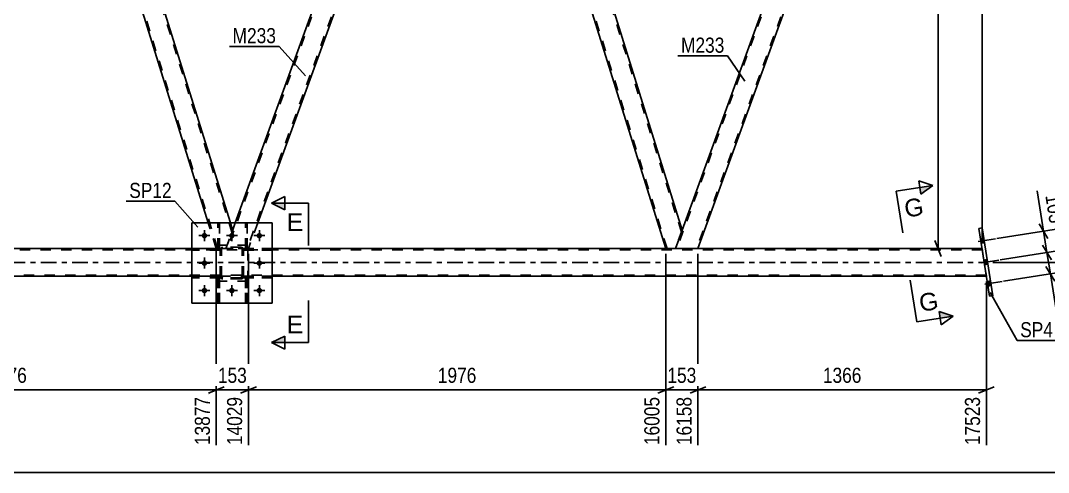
# Model space of a CAD drawing. Header units: millimetres. Extents: x 0 to 841, y 0 to 594.
# Drawn here: x 546 to 740.7, y 277.9 to 363.5 of the extents above; entities that cross this region are included whole.
import ezdxf

# ---------------------------------------------------------------- set-up
doc = ezdxf.new("R2010")
doc.units = ezdxf.units.MM
doc.linetypes.add('DXK_LINE_DOT2', pattern=[3.9198, 1.9599, -1.9599])
doc.linetypes.add('DXK_LINE_DOT3', pattern=[5.9187, 2.979, -0.9799, 0.9799, -0.9799])
doc.styles.add('Arial', font='ARIAL.TTF', dxfattribs={"height": 0.2})
doc.styles.add('Arial Narrow', font='ARIALN.TTF', dxfattribs={"height": 0.2})

# ---------------------------------------------------------------- blocks, each defined once
blk = doc.blocks.new('Part-247305070-2891 - 2862')
at = {"color": 7, "linetype": 'DXK_LINE_DOT2'}
for p, q in [((583.85, 320.04), (583.88, 320.22)), ((583.88, 320.22), (583.85, 320.04)), ((583.85, 315), (583.85, 320.04)), ((584.09, 320.04), (584.11, 320.13)), ((584.09, 315), (584.09, 320.04)), ((584.11, 320.13), (584.16, 320.21)), ((584.14, 320.48), (584.33, 320.52)), ((584.33, 320.52), (584.14, 320.48)), ((584.16, 320.21), (584.24, 320.26)), ((584.24, 320.26), (584.33, 320.28)), ((587.77, 320.52), (584.33, 320.52)), ((584.33, 320.28), (587.77, 320.28)), ((587.77, 320.52), (587.95, 320.48)), ((587.95, 320.48), (587.77, 320.52)), ((587.77, 320.28), (587.86, 320.26)), ((587.86, 320.26), (587.94, 320.21)), ((587.94, 320.21), (587.99, 320.13)), ((587.99, 320.13), (588.01, 320.04)), ((588.01, 315), (588.01, 320.04)), ((588.21, 320.22), (588.25, 320.04)), ((588.25, 320.04), (588.21, 320.22)), ((588.25, 315), (588.25, 320.04)), ((583.88, 314.82), (583.85, 315)), ((583.85, 315), (583.88, 314.82)), ((584.11, 314.91), (584.09, 315)), ((584.16, 314.83), (584.11, 314.91)), ((584.33, 314.52), (584.14, 314.56)), ((584.14, 314.56), (584.33, 314.52)), ((584.24, 314.78), (584.16, 314.83)), ((584.33, 314.76), (584.24, 314.78)), ((587.77, 314.76), (584.33, 314.76)), ((587.77, 314.52), (584.33, 314.52)), ((587.86, 314.78), (587.77, 314.76)), ((587.95, 314.56), (587.77, 314.52)), ((587.77, 314.52), (587.95, 314.56)), ((587.94, 314.83), (587.86, 314.78)), ((587.99, 314.91), (587.94, 314.83)), ((588.01, 315), (587.99, 314.91)), ((588.25, 315), (588.21, 314.82)), ((588.21, 314.82), (588.25, 315))]:
    blk.add_line(p, q, dxfattribs=at)
at = {"color": 7, "linetype": 'DXK_LINE_DOT3'}
blk.add_line((586.05, 317.52), (586.05, 317.52), dxfattribs=at)
at = {"color": 7, "linetype": 'DXK_LINE_DOT2'}
for centre, start, end in [((584.33, 320.04), 112.5, 157.5), ((584.33, 320.04), 112.5, 157.5), ((587.77, 320.04), 22.5, 67.5), ((587.77, 320.04), 22.5, 67.5), ((584.33, 315), 202.5, 247.5), ((584.33, 315), 202.5, 247.5), ((587.77, 315), 292.5, 337.5), ((587.77, 315), 292.5, 337.5)]:
    blk.add_arc(centre, 0.48, start, end, dxfattribs=at)
blk = doc.blocks.new('Part-247305070-2892 - 2862')
at = {"color": 7, "linetype": 'DXK_LINE_DOT2'}
for p, q in [((589.05, 320.92), (583.05, 320.92)), ((583.05, 314.12), (583.05, 320.92)), ((589.05, 314.12), (589.05, 320.92)), ((589.05, 314.12), (583.05, 314.12))]:
    blk.add_line(p, q, dxfattribs=at)
blk = doc.blocks.new('Part-247305070-2893 - 2862')
at = {"color": 7, "linetype": 'DXK_LINE_DOT2'}
for p, q in [((589.05, 320.92), (583.05, 320.92)), ((583.05, 314.12), (583.05, 320.92)), ((589.05, 314.12), (589.05, 320.92)), ((589.05, 314.12), (583.05, 314.12))]:
    blk.add_line(p, q, dxfattribs=at)
blk = doc.blocks.new('Part-247305070-2894 - 2862')
at = {"color": 7, "linetype": 'DXK_LINE_DOT2'}
for p, q in [((583.85, 320.04), (583.88, 320.22)), ((583.88, 320.22), (583.85, 320.04)), ((583.85, 315), (583.85, 320.04)), ((584.09, 320.04), (584.11, 320.13)), ((584.09, 315), (584.09, 320.04)), ((584.11, 320.13), (584.16, 320.21)), ((584.14, 320.48), (584.33, 320.52)), ((584.33, 320.52), (584.14, 320.48)), ((584.16, 320.21), (584.24, 320.26)), ((584.24, 320.26), (584.33, 320.28)), ((587.77, 320.52), (584.33, 320.52)), ((584.33, 320.28), (587.77, 320.28)), ((587.77, 320.52), (587.95, 320.48)), ((587.95, 320.48), (587.77, 320.52)), ((587.77, 320.28), (587.86, 320.26)), ((587.86, 320.26), (587.94, 320.21)), ((587.94, 320.21), (587.99, 320.13)), ((587.99, 320.13), (588.01, 320.04)), ((588.01, 315), (588.01, 320.04)), ((588.21, 320.22), (588.25, 320.04)), ((588.25, 320.04), (588.21, 320.22)), ((588.25, 315), (588.25, 320.04)), ((583.88, 314.82), (583.85, 315)), ((583.85, 315), (583.88, 314.82)), ((584.11, 314.91), (584.09, 315)), ((584.16, 314.83), (584.11, 314.91)), ((584.33, 314.52), (584.14, 314.56)), ((584.14, 314.56), (584.33, 314.52)), ((584.24, 314.78), (584.16, 314.83)), ((584.33, 314.76), (584.24, 314.78)), ((587.77, 314.76), (584.33, 314.76)), ((587.77, 314.52), (584.33, 314.52)), ((587.86, 314.78), (587.77, 314.76)), ((587.95, 314.56), (587.77, 314.52)), ((587.77, 314.52), (587.95, 314.56)), ((587.94, 314.83), (587.86, 314.78)), ((587.99, 314.91), (587.94, 314.83)), ((588.01, 315), (587.99, 314.91)), ((588.25, 315), (588.21, 314.82)), ((588.21, 314.82), (588.25, 315))]:
    blk.add_line(p, q, dxfattribs=at)
at = {"color": 7, "linetype": 'DXK_LINE_DOT3'}
blk.add_line((586.05, 317.52), (586.05, 317.52), dxfattribs=at)
at = {"color": 7, "linetype": 'DXK_LINE_DOT2'}
for centre, start, end in [((584.33, 320.04), 112.5, 157.5), ((584.33, 320.04), 112.5, 157.5), ((587.77, 320.04), 22.5, 67.5), ((587.77, 320.04), 22.5, 67.5), ((584.33, 315), 202.5, 247.5), ((584.33, 315), 202.5, 247.5), ((587.77, 315), 292.5, 337.5), ((587.77, 315), 292.5, 337.5)]:
    blk.add_arc(centre, 0.48, start, end, dxfattribs=at)
blk = doc.blocks.new('Part-247305070-2916 - 2862')
at = {"color": 7, "linetype": 'DXK_LINE_DOT2'}
for p, q in [((583.85, 315.08), (578.45, 315.08)), ((578.45, 315.08), (578.45, 314.76)), ((583.85, 314.76), (578.45, 314.76)), ((583.25, 314.76), (583.25, 315.08)), ((583.85, 314.76), (583.85, 315.08))]:
    blk.add_line(p, q, dxfattribs=at)
blk = doc.blocks.new('Bolt-247305070-2983 - 2862')
at = {"linetype": 'Continuous'}
for points in [[(728.59, 321.37), (728.46, 322.24), (727.83, 322.14), (727.96, 321.27)], [(728.59, 321.37), (728.46, 322.24), (727.83, 322.14), (727.96, 321.27)], [(728.59, 321.37), (728.46, 322.24), (727.83, 322.14), (727.96, 321.27)], [(729.23, 317.32), (729.09, 318.19), (728.46, 318.09), (728.6, 317.22)], [(729.23, 317.32), (729.09, 318.19), (728.46, 318.09), (728.6, 317.22)], [(729.87, 313.27), (729.73, 314.14), (729.1, 314.04), (729.23, 313.17)], [(729.87, 313.27), (729.73, 314.14), (729.1, 314.04), (729.23, 313.17)], [(729.87, 313.27), (729.73, 314.14), (729.1, 314.04), (729.23, 313.17)]]:
    blk.add_hatch(color=1, dxfattribs=at).paths.add_polyline_path(points)
at = {"color": 1, "linetype": 'Continuous'}
for p, q in [((727.38, 321.62), (730.66, 322.14)), ((727.38, 321.62), (730.66, 322.14)), ((727.38, 321.62), (730.66, 322.14)), ((727.83, 322.14), (728.46, 322.24)), ((727.83, 322.14), (728.46, 322.24)), ((727.83, 322.14), (728.46, 322.24)), ((727.96, 321.27), (728.59, 321.37)), ((727.96, 321.27), (728.59, 321.37)), ((727.96, 321.27), (728.59, 321.37)), ((728.02, 317.57), (731.3, 318.09)), ((728.02, 317.57), (731.3, 318.09)), ((728.46, 318.09), (729.09, 318.19)), ((728.46, 318.09), (729.09, 318.19)), ((728.6, 317.22), (729.23, 317.32)), ((728.6, 317.22), (729.23, 317.32)), ((728.65, 313.52), (731.93, 314.04)), ((728.65, 313.52), (731.93, 314.04)), ((728.65, 313.52), (731.93, 314.04)), ((729.1, 314.04), (729.73, 314.14)), ((729.1, 314.04), (729.73, 314.14)), ((729.1, 314.04), (729.73, 314.14)), ((729.23, 313.17), (729.87, 313.27)), ((729.23, 313.17), (729.87, 313.27)), ((729.23, 313.17), (729.87, 313.27))]:
    blk.add_line(p, q, dxfattribs=at)
blk = doc.blocks.new('Part-247305070-2919 - 2862')
at = {"color": 7, "linetype": 'DXK_LINE_DOT2'}
for p, q in [((583.4, 320.28), (583.4, 325.12)), ((583.4, 325.12), (583.72, 325.12)), ((583.72, 325.12), (583.72, 320.28)), ((583.4, 320.88), (583.72, 320.88)), ((583.72, 320.28), (583.4, 320.28))]:
    blk.add_line(p, q, dxfattribs=at)
blk = doc.blocks.new('Part-247305070-2922 - 2862')
at = {"color": 7, "linetype": 'DXK_LINE_DOT2'}
for p, q in [((588.6, 320.28), (588.6, 325.12)), ((588.6, 325.12), (588.92, 325.12)), ((588.92, 325.12), (588.92, 320.28)), ((588.6, 320.88), (588.92, 320.88)), ((588.92, 320.28), (588.6, 320.28))]:
    blk.add_line(p, q, dxfattribs=at)
blk = doc.blocks.new('Part-247305070-2925 - 2862')
at = {"color": 7, "linetype": 'DXK_LINE_DOT2'}
for p, q in [((583.4, 309.92), (583.4, 314.76)), ((583.4, 314.76), (583.72, 314.76)), ((583.4, 314.16), (583.72, 314.16)), ((583.72, 314.76), (583.72, 309.92)), ((583.72, 309.92), (583.4, 309.92))]:
    blk.add_line(p, q, dxfattribs=at)
blk = doc.blocks.new('Part-247305070-2928 - 2862')
at = {"color": 7, "linetype": 'DXK_LINE_DOT2'}
for p, q in [((588.6, 309.92), (588.6, 314.76)), ((588.6, 314.76), (588.92, 314.76)), ((588.6, 314.16), (588.92, 314.16)), ((588.92, 314.76), (588.92, 309.92)), ((588.92, 309.92), (588.6, 309.92))]:
    blk.add_line(p, q, dxfattribs=at)
blk = doc.blocks.new('Bolt-247305070-2988 - 2862')
at = {"linetype": 'Continuous'}
for points in [[(581.37, 322.72, -1), (580.33, 322.72, -1)], [(586.57, 322.72, -1), (585.53, 322.72, -1)], [(591.77, 322.72, -1), (590.73, 322.72, -1)], [(581.37, 317.52, -1), (580.33, 317.52, -1)], [(591.77, 317.52, -1), (590.73, 317.52, -1)], [(581.37, 312.32, -1), (580.33, 312.32, -1)], [(586.57, 312.32, -1), (585.53, 312.32, -1)], [(591.77, 312.32, -1), (590.73, 312.32, -1)]]:
    blk.add_hatch(color=1, dxfattribs=at).paths.add_polyline_path(points)
at = {"color": 1, "linetype": 'Continuous'}
for p, q in [((580.85, 323.76), (580.85, 321.68)), ((586.05, 323.76), (586.05, 321.68)), ((591.25, 323.76), (591.25, 321.68)), ((581.89, 322.72), (579.81, 322.72)), ((587.09, 322.72), (585.01, 322.72)), ((592.29, 322.72), (590.21, 322.72)), ((581.89, 317.52), (579.81, 317.52)), ((580.85, 318.56), (580.85, 316.48)), ((592.29, 317.52), (590.21, 317.52)), ((591.25, 318.56), (591.25, 316.48)), ((581.89, 312.32), (579.81, 312.32)), ((580.85, 313.36), (580.85, 311.28)), ((587.09, 312.32), (585.01, 312.32)), ((586.05, 313.36), (586.05, 311.28)), ((592.29, 312.32), (590.21, 312.32)), ((591.25, 313.36), (591.25, 311.28))]:
    blk.add_line(p, q, dxfattribs=at)
blk = doc.blocks.new('Bolt-247305070-2989 - 2862')
at = {"color": 1, "linetype": 'Continuous'}
for p, q in [((580.85, 323.76), (580.85, 323.07)), ((586.05, 323.76), (586.05, 323.07)), ((591.25, 323.76), (591.25, 323.07)), ((579.81, 322.72), (580.5, 322.72)), ((580.85, 321.68), (580.85, 322.37)), ((581.89, 322.72), (581.19, 322.72)), ((585.01, 322.72), (585.7, 322.72)), ((586.05, 321.68), (586.05, 322.37)), ((587.09, 322.72), (586.39, 322.72)), ((590.21, 322.72), (590.9, 322.72)), ((591.25, 321.68), (591.25, 322.37)), ((592.29, 322.72), (591.59, 322.72)), ((579.81, 317.52), (580.5, 317.52)), ((580.85, 318.56), (580.85, 317.87)), ((581.89, 317.52), (581.19, 317.52)), ((590.21, 317.52), (590.9, 317.52)), ((591.25, 318.56), (591.25, 317.87)), ((592.29, 317.52), (591.59, 317.52)), ((580.85, 316.48), (580.85, 317.17)), ((591.25, 316.48), (591.25, 317.17)), ((579.81, 312.32), (580.5, 312.32)), ((580.85, 313.36), (580.85, 312.67)), ((580.85, 311.28), (580.85, 311.97)), ((581.89, 312.32), (581.19, 312.32)), ((585.01, 312.32), (585.7, 312.32)), ((586.05, 313.36), (586.05, 312.67)), ((586.05, 311.28), (586.05, 311.97)), ((587.09, 312.32), (586.39, 312.32)), ((590.21, 312.32), (590.9, 312.32)), ((591.25, 313.36), (591.25, 312.67)), ((591.25, 311.28), (591.25, 311.97)), ((592.29, 312.32), (591.59, 312.32))]:
    blk.add_line(p, q, dxfattribs=at)
blk = doc.blocks.new('Part-247305070-3012 - 2862')
at = {"color": 7, "linetype": 'DXK_LINE_DOT2'}
for p, q in [((583.72, 314.76), (583.4, 314.76)), ((583.4, 314.76), (583.4, 309.92)), ((583.4, 314.16), (583.72, 314.16)), ((583.72, 309.92), (583.72, 314.76)), ((583.4, 309.92), (583.72, 309.92))]:
    blk.add_line(p, q, dxfattribs=at)
blk = doc.blocks.new('Part-247305070-3015 - 2862')
at = {"color": 2, "linetype": 'Continuous'}
for p, q in [((588.6, 325.12), (588.6, 325.12)), ((588.92, 325.12), (588.6, 325.12)), ((588.92, 325.12), (588.92, 325.12))]:
    blk.add_line(p, q, dxfattribs=at)
at = {"color": 7, "linetype": 'DXK_LINE_DOT2'}
for p, q in [((588.6, 320.28), (588.6, 325.12)), ((588.92, 320.28), (588.92, 325.12)), ((588.6, 320.88), (588.92, 320.88)), ((588.92, 320.28), (588.6, 320.28))]:
    blk.add_line(p, q, dxfattribs=at)
blk = doc.blocks.new('Part-247305070-3018 - 2862')
at = {"color": 2, "linetype": 'Continuous'}
for p, q in [((583.4, 325.12), (583.4, 325.12)), ((583.72, 325.12), (583.4, 325.12)), ((583.72, 325.12), (583.72, 325.12))]:
    blk.add_line(p, q, dxfattribs=at)
at = {"color": 7, "linetype": 'DXK_LINE_DOT2'}
for p, q in [((583.4, 320.28), (583.4, 325.12)), ((583.72, 320.28), (583.72, 325.12)), ((583.4, 320.88), (583.72, 320.88)), ((583.72, 320.28), (583.4, 320.28))]:
    blk.add_line(p, q, dxfattribs=at)
blk = doc.blocks.new('Part-247305070-3019 - 2862')
at = {"color": 7, "linetype": 'DXK_LINE_DOT2'}
for p, q in [((583.85, 315.08), (578.45, 315.08)), ((578.45, 314.76), (578.45, 315.08)), ((583.85, 314.76), (578.45, 314.76)), ((583.25, 314.76), (583.25, 315.08)), ((583.85, 315.08), (583.85, 314.76))]:
    blk.add_line(p, q, dxfattribs=at)
blk = doc.blocks.new('Part-247305070-3020 - 2862')
at = {"color": 7, "linetype": 'DXK_LINE_DOT2'}
for p, q in [((583.85, 320.28), (578.45, 320.28)), ((578.45, 319.96), (578.45, 320.28)), ((583.85, 319.96), (578.45, 319.96)), ((583.25, 319.96), (583.25, 320.28)), ((583.85, 320.28), (583.85, 319.96))]:
    blk.add_line(p, q, dxfattribs=at)
blk = doc.blocks.new('Part-247305070-3021 - 2862')
at = {"color": 7, "linetype": 'DXK_LINE_DOT2'}
for p, q in [((588.25, 314.76), (588.25, 315.08)), ((588.25, 315.08), (593.65, 315.08)), ((593.65, 314.76), (588.25, 314.76)), ((588.85, 314.76), (588.85, 315.08)), ((593.65, 315.08), (593.65, 314.76))]:
    blk.add_line(p, q, dxfattribs=at)
blk = doc.blocks.new('Part-247305070-3022 - 2862')
at = {"color": 7, "linetype": 'DXK_LINE_DOT2'}
for p, q in [((588.25, 319.96), (588.25, 320.28)), ((588.25, 320.28), (593.65, 320.28)), ((593.65, 319.96), (588.25, 319.96)), ((588.85, 319.96), (588.85, 320.28)), ((593.65, 320.28), (593.65, 319.96))]:
    blk.add_line(p, q, dxfattribs=at)
blk = doc.blocks.new('Part-247305070-3027 - 2862')
at = {"color": 2, "linetype": 'Continuous'}
for p, q in [((593.65, 325.12), (578.45, 325.12)), ((578.45, 325.12), (578.45, 309.92)), ((593.65, 325.12), (593.65, 309.92)), ((593.65, 309.92), (578.45, 309.92))]:
    blk.add_line(p, q, dxfattribs=at)
blk = doc.blocks.new('Part-247305070-3028 - 2862')
at = {"color": 7, "linetype": 'DXK_LINE_DOT2'}
for p, q in [((578.45, 325.12), (593.65, 325.12)), ((578.45, 325.12), (578.45, 309.92)), ((593.65, 325.12), (593.65, 309.92)), ((578.45, 309.92), (593.65, 309.92))]:
    blk.add_line(p, q, dxfattribs=at)
blk = doc.blocks.new('Part-247305070-3043 - 2862')
at = {"color": 7, "linetype": 'DXK_LINE_DOT2'}
for p, q in [((728.15, 320.06), (64.53, 320.06)), ((593.65, 320.3), (578.45, 320.3)), ((728.12, 320.3), (728.94, 315.02)), ((728.91, 315.26), (64.53, 315.26)), ((593.65, 315.02), (578.45, 315.02))]:
    blk.add_line(p, q, dxfattribs=at)
at = {"color": 2, "linetype": 'Continuous'}
for p, q in [((578.45, 320.3), (338.23, 320.3)), ((728.12, 320.3), (593.65, 320.3)), ((578.45, 315.02), (338.23, 315.02)), ((728.94, 315.02), (593.65, 315.02))]:
    blk.add_line(p, q, dxfattribs=at)
at = {"color": 7, "linetype": 'DXK_LINE_DOT3'}
blk.add_line((64.53, 317.66), (728.53, 317.66), dxfattribs=at)
blk = doc.blocks.new('Part-247305070-3157 - 2862')
at = {"color": 7, "linetype": 'DXK_LINE_DOT2'}
for p, q in [((583.85, 320.28), (578.45, 320.28)), ((578.45, 320.28), (578.45, 319.96)), ((583.85, 319.96), (578.45, 319.96)), ((583.25, 319.96), (583.25, 320.28)), ((583.85, 319.96), (583.85, 320.28))]:
    blk.add_line(p, q, dxfattribs=at)
blk = doc.blocks.new('Part-247305070-3072 - 2862')
at = {"color": 2, "linetype": 'Continuous'}
for p, q in [((728.15, 324.18), (727.52, 324.08)), ((729.54, 311.23), (727.52, 324.08)), ((730.17, 311.33), (728.15, 324.18)), ((729.54, 311.23), (730.17, 311.33))]:
    blk.add_line(p, q, dxfattribs=at)
blk = doc.blocks.new('Part-247305070-3084 - 2862')
at = {"color": 7, "linetype": 'DXK_LINE_DOT2'}
for p, q in [((629.31, 441.52), (585.19, 320.3)), ((633.05, 441.52), (588.93, 320.3)), ((633.31, 441.52), (631.76, 437.26)), ((586.69, 325.12), (584.93, 320.3)), ((590.94, 325.12), (589.19, 320.3)), ((589.19, 320.3), (584.93, 320.3))]:
    blk.add_line(p, q, dxfattribs=at)
at = {"color": 2, "linetype": 'Continuous'}
for p, q in [((629.05, 441.52), (586.69, 325.12)), ((629.05, 441.52), (633.31, 441.52)), ((631.76, 437.26), (590.94, 325.12))]:
    blk.add_line(p, q, dxfattribs=at)
blk = doc.blocks.new('Part-247305070-3089 - 2862')
at = {"color": 2, "linetype": 'Continuous'}
for p, q in [((633.31, 441.52), (631.76, 437.26)), ((634.63, 441.52), (633.31, 441.52)), ((671.33, 323.77), (634.63, 441.52)), ((631.76, 437.26), (668.22, 320.3)), ((671.33, 323.77), (671.06, 323.02)), ((671.06, 323.02), (670.07, 320.3))]:
    blk.add_line(p, q, dxfattribs=at)
at = {"color": 7, "linetype": 'DXK_LINE_DOT2'}
for p, q in [((671.19, 323.39), (634.38, 441.52)), ((668.47, 320.3), (631.9, 437.64)), ((671.31, 323.71), (671.06, 323.02)), ((670.07, 320.3), (668.22, 320.3))]:
    blk.add_line(p, q, dxfattribs=at)
blk = doc.blocks.new('Part-247305070-3094 - 2862')
at = {"color": 7, "linetype": 'DXK_LINE_DOT2'}
for p, q in [((714.44, 441.52), (670.32, 320.3)), ((718.19, 441.52), (674.07, 320.3)), ((671.33, 323.77), (670.07, 320.3)), ((674.32, 320.3), (670.07, 320.3))]:
    blk.add_line(p, q, dxfattribs=at)
at = {"color": 2, "linetype": 'Continuous'}
for p, q in [((714.19, 441.52), (671.33, 323.77)), ((718.44, 441.52), (674.32, 320.3)), ((714.19, 441.52), (718.44, 441.52))]:
    blk.add_line(p, q, dxfattribs=at)
blk = doc.blocks.new('Part-247305070-3147 - 2862')
at = {"color": 7, "linetype": 'DXK_LINE_DOT2'}
for p, q in [((544.17, 441.52), (500.05, 320.3)), ((547.92, 441.52), (503.8, 320.3)), ((548.17, 441.52), (546.63, 437.26)), ((501.06, 323.77), (499.8, 320.3)), ((504.05, 320.3), (499.8, 320.3))]:
    blk.add_line(p, q, dxfattribs=at)
at = {"color": 2, "linetype": 'Continuous'}
for p, q in [((543.92, 441.52), (501.06, 323.77)), ((543.92, 441.52), (548.17, 441.52)), ((546.63, 437.26), (504.05, 320.3))]:
    blk.add_line(p, q, dxfattribs=at)
blk = doc.blocks.new('Part-247305070-3152 - 2862')
at = {"color": 2, "linetype": 'Continuous'}
for p, q in [((548.17, 441.52), (546.63, 437.26)), ((549.49, 441.52), (548.17, 441.52)), ((585.77, 325.12), (549.49, 441.52)), ((581.58, 325.12), (546.63, 437.26))]:
    blk.add_line(p, q, dxfattribs=at)
at = {"color": 7, "linetype": 'DXK_LINE_DOT2'}
for p, q in [((586.06, 323.39), (549.24, 441.52)), ((583.34, 320.3), (546.76, 437.64)), ((583.09, 320.3), (581.58, 325.12)), ((586.19, 323.77), (585.77, 325.12)), ((584.93, 320.3), (586.19, 323.77)), ((583.09, 320.3), (584.93, 320.3))]:
    blk.add_line(p, q, dxfattribs=at)
blk = doc.blocks.new('Part-247305070-3158 - 2862')
at = {"color": 7, "linetype": 'DXK_LINE_DOT2'}
for p, q in [((593.65, 315.08), (588.25, 315.08)), ((588.25, 315.08), (588.25, 314.76)), ((588.25, 314.76), (593.65, 314.76)), ((588.85, 314.76), (588.85, 315.08)), ((593.65, 314.76), (593.65, 315.08))]:
    blk.add_line(p, q, dxfattribs=at)
blk = doc.blocks.new('Part-247305070-3159 - 2862')
at = {"color": 7, "linetype": 'DXK_LINE_DOT2'}
for p, q in [((593.65, 320.28), (588.25, 320.28)), ((588.25, 320.28), (588.25, 319.96)), ((588.25, 319.96), (593.65, 319.96)), ((588.85, 319.96), (588.85, 320.28)), ((593.65, 319.96), (593.65, 320.28))]:
    blk.add_line(p, q, dxfattribs=at)
blk = doc.blocks.new('Part-247305070-3162 - 2862')
at = {"color": 7, "linetype": 'DXK_LINE_DOT2'}
for p, q in [((588.92, 314.76), (588.6, 314.76)), ((588.6, 314.76), (588.6, 309.92)), ((588.6, 314.16), (588.92, 314.16)), ((588.92, 309.92), (588.92, 314.76)), ((588.6, 309.92), (588.92, 309.92))]:
    blk.add_line(p, q, dxfattribs=at)
blk = doc.blocks.new('StraightDimension-247305070-40119 - 2862')
at = {"color": 7, "linetype": 'Continuous'}
for p, q in [((504.05, 319.3), (504.05, 283.05)), ((583.09, 319.3), (583.09, 283.05)), ((505.55, 294.09), (502.55, 292.89)), ((581.59, 292.89), (584.59, 294.09)), ((504.05, 293.49), (583.09, 293.49))]:
    blk.add_line(p, q, dxfattribs=at)
at = {"color": 0}
blk.add_wipeout([(547.83, 294.24), (547.83, 298.44), (539.31, 298.44), (539.31, 294.24)], dxfattribs=at)
at = {"color": 0, "linetype": 'Continuous'}
blk.add_wipeout([(582.49, 292.79), (578.29, 292.79), (578.29, 282.45), (582.49, 282.45)], dxfattribs=at)
at = {"color": 3, "style": 'Arial Narrow'}
blk.add_text('1976', height=2.863, dxfattribs=at).set_placement((539.91, 294.84))
at = {"color": 3, "linetype": 'Continuous', "style": 'Arial Narrow'}
blk.add_text('13877', height=2.863, rotation=90.0002, dxfattribs=at).set_placement((581.89, 283.05))
blk = doc.blocks.new('StraightDimension-247305070-40514 - 2862')
at = {"color": 7, "linetype": 'Continuous'}
for p, q in [((731.53, 318.13), (743.24, 319.96)), ((739.6, 320.91), (741.25, 318.13)), ((740.42, 319.52), (741.06, 315.47)), ((732.17, 314.08), (743.88, 315.91)), ((741.89, 314.08), (740.23, 316.86))]:
    blk.add_line(p, q, dxfattribs=at)
at = {"color": 0}
blk.add_wipeout([(742.92, 308.47), (747.07, 309.12), (746.03, 315.72), (741.88, 315.07)], dxfattribs=at)
at = {"color": 7, "linetype": 'Continuous'}
blk.add_line((741.06, 315.47), (742.26, 307.83), dxfattribs=at)
blk.add_line((741.06, 315.47), (742.26, 307.83), dxfattribs=at)
at = {"color": 3, "style": 'Arial Narrow'}
blk.add_text('103', height=2.863, rotation=-81.0735, dxfattribs=at).set_placement((742.57, 314.57))
blk = doc.blocks.new('StraightDimension-247305070-3202 - 2862')
at = {"color": 7, "linetype": 'Continuous'}
blk.add_line((53.67, 277.87), (779.92, 277.87), dxfattribs=at)
blk = doc.blocks.new('StraightDimension-247305070-4208 - 2862')
at = {"color": 7, "linetype": 'Continuous'}
for p, q in [((720.39, 440.02), (719.19, 443.02)), ((715.19, 441.52), (722.19, 441.52)), ((719.79, 320.3), (719.79, 441.52)), ((719.19, 321.8), (720.39, 318.8)), ((671.07, 320.3), (722.19, 320.3))]:
    blk.add_line(p, q, dxfattribs=at)
at = {"color": 0}
blk.add_wipeout([(719.04, 385.16), (714.84, 385.16), (714.84, 376.65), (719.04, 376.65)], dxfattribs=at)
at = {"color": 3, "style": 'Arial Narrow'}
blk.add_text('3031', height=2.863, rotation=90.0002, dxfattribs=at).set_placement((718.44, 377.25))
blk = doc.blocks.new('StraightDimension-247305070-4255 - 2862')
at = {"color": 7, "linetype": 'Continuous'}
for p, q in [((798.08, 442.02), (796.88, 445.02)), ((780.92, 443.52), (799.88, 443.52)), ((797.48, 317.66), (797.48, 443.52)), ((730.18, 317.66), (799.88, 317.66)), ((796.88, 319.16), (798.08, 316.16))]:
    blk.add_line(p, q, dxfattribs=at)
at = {"color": 0}
blk.add_wipeout([(796.73, 384.84), (792.53, 384.84), (792.53, 376.33), (796.73, 376.33)], dxfattribs=at)
at = {"color": 3, "style": 'Arial Narrow'}
blk.add_text('3147', height=2.863, rotation=90.0002, dxfattribs=at).set_placement((796.13, 376.93))
blk = doc.blocks.new('StraightDimension-247305070-14807 - 2862')
at = {"color": 7, "linetype": 'Continuous'}
for p, q in [((779.28, 440.52), (779.28, 376.31)), ((728.12, 321.3), (728.12, 381.56)), ((729.62, 379.31), (726.62, 378.11)), ((728.12, 378.71), (779.28, 378.71)), ((777.78, 378.11), (780.78, 379.31))]:
    blk.add_line(p, q, dxfattribs=at)
at = {"color": 0}
blk.add_wipeout([(757.95, 379.46), (757.95, 383.66), (749.44, 383.66), (749.44, 379.46)], dxfattribs=at)
at = {"color": 3, "style": 'Arial Narrow'}
blk.add_text('1431', height=2.863, dxfattribs=at).set_placement((750.04, 380.06))
blk = doc.blocks.new('StraightDimension-247305070-40115 - 2862')
at = {"color": 7, "linetype": 'Continuous'}
for p, q in [((674.32, 319.3), (674.32, 283.05)), ((728.94, 314.02), (728.94, 283.05)), ((675.82, 294.09), (672.82, 292.89)), ((727.44, 292.89), (730.44, 294.09)), ((674.32, 293.49), (728.94, 293.49))]:
    blk.add_line(p, q, dxfattribs=at)
at = {"color": 0}
blk.add_wipeout([(705.89, 294.24), (705.89, 298.44), (697.38, 298.44), (697.38, 294.24)], dxfattribs=at)
at = {"color": 0, "linetype": 'Continuous'}
blk.add_wipeout([(728.34, 292.79), (724.14, 292.79), (724.14, 282.45), (728.34, 282.45)], dxfattribs=at)
at = {"color": 3, "style": 'Arial Narrow'}
blk.add_text('1366', height=2.863, dxfattribs=at).set_placement((697.98, 294.84))
at = {"color": 3, "linetype": 'Continuous', "style": 'Arial Narrow'}
blk.add_text('17523', height=2.863, rotation=90.0002, dxfattribs=at).set_placement((727.74, 283.05))
blk = doc.blocks.new('StraightDimension-247305070-40116 - 2862')
at = {"color": 7, "linetype": 'Continuous'}
for p, q in [((668.22, 319.3), (668.22, 283.05)), ((674.32, 319.3), (674.32, 283.05)), ((666.72, 292.89), (669.72, 294.09)), ((675.82, 294.09), (672.82, 292.89)), ((668.22, 293.49), (674.32, 293.49))]:
    blk.add_line(p, q, dxfattribs=at)
at = {"color": 0}
blk.add_wipeout([(674.61, 294.24), (674.61, 298.44), (667.93, 298.44), (667.93, 294.24)], dxfattribs=at)
at = {"color": 0, "linetype": 'Continuous'}
blk.add_wipeout([(673.72, 292.79), (669.52, 292.79), (669.52, 282.45), (673.72, 282.45)], dxfattribs=at)
at = {"color": 3, "style": 'Arial Narrow'}
blk.add_text('153', height=2.863, dxfattribs=at).set_placement((668.53, 294.84))
at = {"color": 3, "linetype": 'Continuous', "style": 'Arial Narrow'}
blk.add_text('16158', height=2.863, rotation=90.0002, dxfattribs=at).set_placement((673.12, 283.05))
blk = doc.blocks.new('StraightDimension-247305070-40117 - 2862')
at = {"color": 7, "linetype": 'Continuous'}
for p, q in [((589.19, 319.3), (589.19, 283.05)), ((668.22, 319.3), (668.22, 283.05)), ((590.69, 294.09), (587.69, 292.89)), ((666.72, 292.89), (669.72, 294.09)), ((589.19, 293.49), (668.22, 293.49))]:
    blk.add_line(p, q, dxfattribs=at)
at = {"color": 0}
blk.add_wipeout([(632.96, 294.24), (632.96, 298.44), (624.45, 298.44), (624.45, 294.24)], dxfattribs=at)
at = {"color": 0, "linetype": 'Continuous'}
blk.add_wipeout([(667.62, 292.79), (663.42, 292.79), (663.42, 282.45), (667.62, 282.45)], dxfattribs=at)
at = {"color": 3, "style": 'Arial Narrow'}
blk.add_text('1976', height=2.863, dxfattribs=at).set_placement((625.05, 294.84))
at = {"color": 3, "linetype": 'Continuous', "style": 'Arial Narrow'}
blk.add_text('16005', height=2.863, rotation=90.0002, dxfattribs=at).set_placement((667.02, 283.05))
blk = doc.blocks.new('StraightDimension-247305070-40118 - 2862')
at = {"color": 7, "linetype": 'Continuous'}
for p, q in [((583.09, 319.3), (583.09, 283.05)), ((589.19, 319.3), (589.19, 283.05)), ((581.59, 292.89), (584.59, 294.09)), ((590.69, 294.09), (587.69, 292.89)), ((583.09, 293.49), (589.19, 293.49))]:
    blk.add_line(p, q, dxfattribs=at)
at = {"color": 0}
blk.add_wipeout([(589.48, 294.24), (589.48, 298.44), (582.8, 298.44), (582.8, 294.24)], dxfattribs=at)
at = {"color": 0, "linetype": 'Continuous'}
blk.add_wipeout([(588.59, 292.79), (584.39, 292.79), (584.39, 282.45), (588.59, 282.45)], dxfattribs=at)
at = {"color": 3, "style": 'Arial Narrow'}
blk.add_text('153', height=2.863, dxfattribs=at).set_placement((583.4, 294.84))
at = {"color": 3, "linetype": 'Continuous', "style": 'Arial Narrow'}
blk.add_text('14029', height=2.863, rotation=90.0002, dxfattribs=at).set_placement((587.99, 283.05))
blk = doc.blocks.new('StraightDimension-247305070-40515 - 2862')
at = {"color": 7, "linetype": 'Continuous'}
for p, q in [((730.9, 322.18), (742.6, 324.02)), ((738.96, 324.96), (740.61, 322.18)), ((739.79, 323.57), (740.42, 319.52)), ((731.53, 318.13), (743.24, 319.96)), ((741.25, 318.13), (739.6, 320.91))]:
    blk.add_line(p, q, dxfattribs=at)
at = {"color": 0}
blk.add_wipeout([(740.45, 324.21), (744.6, 324.86), (743.56, 331.46), (739.41, 330.81)], dxfattribs=at)
at = {"color": 7, "linetype": 'Continuous'}
blk.add_line((739.79, 323.57), (738.59, 331.21), dxfattribs=at)
blk.add_line((739.79, 323.57), (738.59, 331.21), dxfattribs=at)
at = {"color": 3, "style": 'Arial Narrow'}
blk.add_text('103', height=2.863, rotation=-81.0735, dxfattribs=at).set_placement((740.1, 330.31))
blk = doc.blocks.new('SectionMark-247305070-4338 - 2862')
at = {"color": 6, "linetype": 'Continuous'}
for p, q in [((593.56, 328.88), (596.06, 330.13)), ((600.56, 328.88), (593.56, 328.88)), ((600.56, 328.88), (600.56, 320.88)), ((600.56, 302.46), (600.56, 310.46)), ((600.56, 302.46), (593.56, 302.46)), ((596.06, 301.21), (593.56, 302.46))]:
    blk.add_line(p, q, dxfattribs=at)
at = {"color": 0, "linetype": 'Continuous'}
for points in [[(599.56, 323.63), (599.56, 327.13), (596.45, 327.13), (596.45, 323.63)], [(599.56, 304.21), (599.56, 307.71), (596.45, 307.71), (596.45, 304.21)]]:
    blk.add_wipeout(points, dxfattribs=at)
at = {"linetype": 'Continuous'}
for points in [[(596.06, 328.88), (596.06, 327.63), (593.56, 328.88)], [(596.06, 303.71), (596.06, 302.46), (593.56, 302.46)]]:
    blk.add_hatch(color=6, dxfattribs=at).paths.add_polyline_path(points)
at = {"color": 6, "linetype": 'Continuous'}
for p, q in [((596.06, 327.63), (596.06, 330.13)), ((593.56, 328.88), (596.06, 327.63)), ((593.56, 302.46), (596.06, 303.71)), ((596.06, 303.71), (596.06, 301.21))]:
    blk.add_line(p, q, dxfattribs=at)
at = {"color": 3, "linetype": 'Continuous', "style": 'Arial'}
for p in [(596.45, 323.63), (596.45, 304.21)]:
    blk.add_text('E', height=3.34, dxfattribs=at).set_placement(p)
blk = doc.blocks.new('SectionMark-247305070-4302 - 2862')
at = {"color": 6, "linetype": 'Continuous'}
for p in [(716.13, 333.08), (711.87, 331.15)]:
    blk.add_line(p, (718.79, 332.24), dxfattribs=at)
at = {"color": 0, "linetype": 'Continuous'}
for points in [[(717.26, 326.68), (716.72, 330.14), (713.13, 329.58), (713.68, 326.12)], [(720.06, 308.84), (719.52, 312.3), (715.94, 311.74), (716.48, 308.28)]]:
    blk.add_wipeout(points, dxfattribs=at)
at = {"linetype": 'Continuous'}
for points in [[(716.51, 330.61), (716.32, 331.85), (718.79, 332.24)], [(720.21, 307.09), (720.01, 308.33), (722.68, 307.48)]]:
    blk.add_hatch(color=6, dxfattribs=at).paths.add_polyline_path(points)
at = {"color": 6, "linetype": 'Continuous'}
for p, q in [((716.51, 330.61), (716.13, 333.08)), ((711.87, 331.15), (713.12, 323.25)), ((718.79, 332.24), (716.51, 330.61)), ((715.76, 306.39), (714.52, 314.3)), ((722.68, 307.48), (720.01, 308.33)), ((720.01, 308.33), (720.4, 305.86)), ((715.76, 306.39), (722.68, 307.48)), ((722.68, 307.48), (720.4, 305.86))]:
    blk.add_line(p, q, dxfattribs=at)
at = {"color": 3, "linetype": 'Continuous', "style": 'Arial'}
for p in [(713.68, 326.12), (716.48, 308.28)]:
    blk.add_text('G', height=3.34, rotation=8.921, dxfattribs=at).set_placement(p)
blk = doc.blocks.new('Mark-247305070-3023 - 2862')
at = {"color": 0}
blk.add_wipeout([(574.65, 329.86), (574.65, 332.86), (566.61, 332.86), (566.61, 329.86)], dxfattribs=at)
blk.add_wipeout([(574.65, 329.86), (574.65, 332.86), (566.61, 332.86), (566.61, 329.86)], dxfattribs=at)
at = {"color": 30, "linetype": 'Continuous'}
for p in [(566.01, 329.26), (579.6, 324.32)]:
    blk.add_line(p, (575.25, 329.26), dxfattribs=at)
at = {"color": 3, "style": 'Arial Narrow'}
blk.add_text('SP12', height=2.863, dxfattribs=at).set_placement((566.61, 329.86))
blk = doc.blocks.new('Mark-247305070-3068 - 2862')
at = {"color": 0}
blk.add_wipeout([(741.57, 303.48), (741.57, 306.48), (735.35, 306.48), (735.35, 303.48)], dxfattribs=at)
blk.add_wipeout([(741.57, 303.48), (741.57, 306.48), (735.35, 306.48), (735.35, 303.48)], dxfattribs=at)
at = {"color": 30, "linetype": 'Continuous'}
for p, q in [((729.68, 311.98), (734.75, 302.88)), ((734.75, 302.88), (742.17, 302.88))]:
    blk.add_line(p, q, dxfattribs=at)
at = {"color": 3, "style": 'Arial Narrow'}
blk.add_text('SP4', height=2.863, dxfattribs=at).set_placement((735.35, 303.48))
blk = doc.blocks.new('Mark-247305070-3080 - 2862')
at = {"color": 0}
blk.add_wipeout([(594.41, 359.17), (594.41, 362.17), (586.18, 362.17), (586.18, 359.17)], dxfattribs=at)
blk.add_wipeout([(594.41, 359.17), (594.41, 362.17), (586.18, 362.17), (586.18, 359.17)], dxfattribs=at)
at = {"color": 30, "linetype": 'Continuous'}
for p in [(585.58, 358.57), (600.02, 352.97)]:
    blk.add_line(p, (595.01, 358.57), dxfattribs=at)
at = {"color": 3, "style": 'Arial Narrow'}
blk.add_text('M233', height=2.863, dxfattribs=at).set_placement((586.18, 359.17))
blk = doc.blocks.new('Mark-247305070-3090 - 2862')
at = {"color": 0}
blk.add_wipeout([(679.33, 357.37), (679.33, 360.37), (671.11, 360.37), (671.11, 357.37)], dxfattribs=at)
blk.add_wipeout([(679.33, 357.37), (679.33, 360.37), (671.11, 360.37), (671.11, 357.37)], dxfattribs=at)
at = {"color": 30, "linetype": 'Continuous'}
for p in [(670.51, 356.77), (683.21, 351.96)]:
    blk.add_line(p, (679.93, 356.77), dxfattribs=at)
at = {"color": 3, "style": 'Arial Narrow'}
blk.add_text('M233', height=2.863, dxfattribs=at).set_placement((671.11, 357.37))

msp = doc.modelspace()

# ---------------------------------------------------------------- block references
for name in ['Part-247305070-3147 - 2862', 'Part-247305070-3152 - 2862', 'Part-247305070-3084 - 2862', 'Part-247305070-3089 - 2862', 'Part-247305070-3094 - 2862', 'Part-247305070-3027 - 2862', 'Part-247305070-3028 - 2862', 'Part-247305070-2919 - 2862', 'Part-247305070-3018 - 2862', 'Part-247305070-2922 - 2862', 'Part-247305070-3015 - 2862', 'Bolt-247305070-2988 - 2862', 'Bolt-247305070-2989 - 2862', 'Part-247305070-3072 - 2862', 'Bolt-247305070-2983 - 2862', 'Part-247305070-3043 - 2862', 'Part-247305070-3020 - 2862', 'Part-247305070-3157 - 2862', 'Part-247305070-2892 - 2862', 'Part-247305070-2893 - 2862', 'Part-247305070-2891 - 2862', 'Part-247305070-2894 - 2862', 'Part-247305070-3022 - 2862', 'Part-247305070-3159 - 2862', 'Part-247305070-2916 - 2862', 'Part-247305070-3019 - 2862', 'Part-247305070-2925 - 2862', 'Part-247305070-3012 - 2862', 'Part-247305070-3021 - 2862', 'Part-247305070-3158 - 2862', 'Part-247305070-2928 - 2862', 'Part-247305070-3162 - 2862']:
    msp.add_blockref(name, (0, 0))

# ---------------------------------------------------------------- next in the draw order: block references
for name in ['StraightDimension-247305070-40119 - 2862', 'StraightDimension-247305070-40514 - 2862']:
    msp.add_blockref(name, (0, 0))

# ---------------------------------------------------------------- next in the draw order: block references
msp.add_blockref('StraightDimension-247305070-3202 - 2862', (0, 0))

# ---------------------------------------------------------------- next in the draw order: block references
for name in ['StraightDimension-247305070-4255 - 2862', 'StraightDimension-247305070-4208 - 2862', 'Mark-247305070-3080 - 2862', 'Mark-247305070-3023 - 2862']:
    msp.add_blockref(name, (0, 0))

# ---------------------------------------------------------------- next in the draw order: block references
for name in ['StraightDimension-247305070-14807 - 2862', 'Mark-247305070-3090 - 2862', 'StraightDimension-247305070-40115 - 2862']:
    msp.add_blockref(name, (0, 0))

# ---------------------------------------------------------------- next in the draw order: block references
for name in ['SectionMark-247305070-4302 - 2862', 'StraightDimension-247305070-40515 - 2862', 'StraightDimension-247305070-40116 - 2862', 'Mark-247305070-3068 - 2862']:
    msp.add_blockref(name, (0, 0))

# ---------------------------------------------------------------- next in the draw order: block references
msp.add_blockref('StraightDimension-247305070-40117 - 2862', (0, 0))

# ---------------------------------------------------------------- next in the draw order: block references
for name in ['SectionMark-247305070-4338 - 2862', 'StraightDimension-247305070-40118 - 2862']:
    msp.add_blockref(name, (0, 0))

doc.saveas('drawing.dxf')
